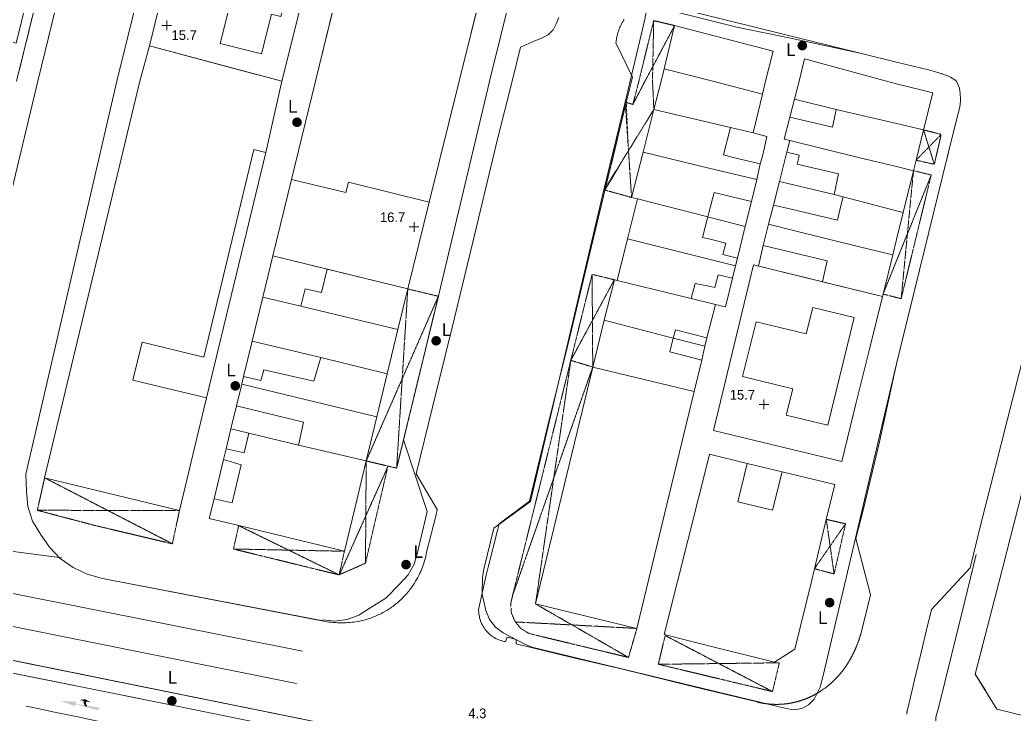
# Model space of a CAD drawing. Header units: millimetres. Extents: x 833924389 to 835767163, y 817400000 to 818811854.
# Drawn here: x 835309714 to 835412116, y 818534828 to 818606312 of the extents above; entities that cross this region are included whole.
import ezdxf
from ezdxf.enums import TextEntityAlignment as Align

# ---------------------------------------------------------------- set-up
doc = ezdxf.new("R2010")
doc.units = ezdxf.units.MM
doc.header["$LTSCALE"] = 10
doc.header["$MEASUREMENT"] = 0
for name, pattern in [('11NW24B$0$DGN Style 5', [6.581295, 2.820555, -3.76074]), ('11nw24b$1$DGN Style 5', [1.174922, 0.503538, -0.671384]), ('11NW24D$0$DGN Style 5', [6.677139, 2.861631, -3.815508]), ('11nw24d$1$DGN Style 5', [1.174922, 0.503538, -0.671384])]:
    doc.linetypes.add(name, pattern=pattern)
doc.layers.add('01_Base_Plan', color=5, linetype='Continuous', lineweight=5)
doc.styles.add('11nw24b$0$Style-ENGINEERING', font='ENGINEERING.shx')
doc.styles.add('11nw24b$0$Style-WORKING', font='WORKING.shx')
doc.styles.add('11nw24d$0$Style-WORKING', font='WORKING.shx')
doc.styles.add('11nw24d$1$Style-ENGINEERING', font='ENGINEERING.shx')

# ---------------------------------------------------------------- blocks, each defined once
blk = doc.blocks.new('11nw24b$0$SPOTHT')
at = {"layer": '01_Base_Plan', "linetype": 'Continuous', "lineweight": 13}
for p, q in [((-0.5, 0), (0.5, 0)), ((0, -0.5), (0, 0.5))]:
    blk.add_line(p, q, dxfattribs=at)
blk = doc.blocks.new('11nw24b$0$UTILP')
at = {"layer": '01_Base_Plan', "linetype": 'Continuous', "lineweight": 13}
h = blk.add_hatch(color=256, dxfattribs=at)
edge = h.paths.add_edge_path()
edge.add_arc((0, 0), 0.5, 0, 360)
blk = doc.blocks.new('11nw24d$0$SPOTHT')
at = {"layer": '01_Base_Plan', "linetype": 'Continuous', "lineweight": 13}
for p, q in [((-0.5, 0), (0.5, 0)), ((0, -0.5), (0, 0.5))]:
    blk.add_line(p, q, dxfattribs=at)
blk = doc.blocks.new('11nw24d$0$UTILP')
at = {"layer": '01_Base_Plan', "linetype": 'Continuous', "lineweight": 13}
h = blk.add_hatch(color=256, dxfattribs=at)
edge = h.paths.add_edge_path()
edge.add_arc((0, 0), 0.5, 0, 360)

msp = doc.modelspace()

# ---------------------------------------------------------------- hatches: boundary and pattern name
at = {"layer": '01_Base_Plan'}
h = msp.add_hatch(color=256, dxfattribs=at)
edge = h.paths.add_edge_path()
edge.add_line((835316633, 818535670), (835316553, 818535578))
edge.add_spline(control_points=[(835316553, 818535578), (835316357, 818535701), (835316244, 818535926), (835316276, 818536192)], knot_values=[0, 0, 0, 0, 1, 1, 1, 1], weights=[1, 0.9003281, 0.9003281, 1], degree=3, periodic=0)
edge.add_line((835316276, 818536192), (835316572, 818536118))
edge.add_spline(control_points=[(835316572, 818536118), (835316504, 818535983), (835316517, 818535814), (835316633, 818535670)], knot_values=[0, 0, 0, 0, 1, 1, 1, 1], weights=[1, 0.9003281, 0.9003281, 1], degree=3, periodic=0)

# ---------------------------------------------------------------- linework, layer by layer
at = {"layer": '01_Base_Plan', "linetype": 'Continuous'}
for p, q in [((835346160, 818624553), (835340161, 818600000)), ((835354962, 818600000), (835360191, 818621125)), ((835376058, 818601279), (835375752, 818600000)), ((835376058, 818601279), (835381081, 818600000)), ((835351878, 818587538), (835354962, 818600000)), ((835375752, 818600000), (835375014, 818597086)), ((835381081, 818600000), (835386194, 818598675)), ((835386194, 818598675), (835386515, 818600000)), ((835389492, 818598137), (835389020, 818596307)), ((835375014, 818597086), (835373898, 818592690)), ((835375014, 818597086), (835382891, 818595232)), ((835335051, 818592654), (835328934, 818567400)), ((835400687, 818586469), (835401751, 818590779)), ((835387938, 818589686), (835387336, 818587250)), ((835393586, 818588320), (835387938, 818589686)), ((835373324, 818587871), (835372296, 818583766)), ((835373324, 818587871), (835380558, 818586022)), ((835385074, 818587602), (835384430, 818585021)), ((835394516, 818588088), (835394213, 818586879)), ((835386832, 818585264), (835389242, 818584670)), ((835384430, 818585021), (835383621, 818581775)), ((835389242, 818584670), (835396330, 818582924)), ((835372296, 818583766), (835371223, 818579484)), ((835386281, 818583096), (835385789, 818580949)), ((835396330, 818582924), (835399612, 818582115)), ((835335766, 818582008), (835334734, 818577758)), ((835371223, 818579484), (835378855, 818577625)), ((835381348, 818577018), (835378855, 818577625)), ((835338641, 818576820), (835348654, 818574418)), ((835369909, 818575396), (835368717, 818570570)), ((835369909, 818575396), (835377014, 818573537)), ((835347552, 818569865), (835348654, 818574418)), ((835333645, 818573244), (835332758, 818569576)), ((835377013, 818573533), (835380277, 818572701)), ((835380478, 818573587), (835380277, 818572701)), ((835380277, 818572701), (835379950, 818571261)), ((835340727, 818571553), (835347552, 818569865)), ((835346478, 818565424), (835347552, 818569865)), ((835368717, 818570570), (835379161, 818568046)), ((835332569, 818568799), (835346478, 818565424)), ((835332027, 818566568), (835331451, 818564186)), ((835345383, 818560900), (835346478, 818565424)), ((835331451, 818564186), (835330961, 818562158)), ((835331451, 818564186), (835333281, 818563746)), ((835338406, 818562535), (835345383, 818560900)), ((835330691, 818561033), (835329715, 818556996)), ((835388238, 818559781), (835384633, 818560648))]:
    msp.add_line(p, q, dxfattribs=at)
at = {"layer": '01_Base_Plan', "linetype": '11nw24b$1$DGN Style 5'}
for p, q in [((835374994, 818606237), (835373465, 818600000)), ((835374994, 818606237), (835374901, 818601536)), ((835374901, 818601504), (835375006, 818601702)), ((835374098, 818600000), (835374901, 818601504)), ((835374901, 818601504), (835374871, 818600000)), ((835374901, 818601536), (835374901, 818601504))]:
    msp.add_line(p, q, dxfattribs=at)
at = {"layer": '01_Base_Plan', "linetype": '11nw24d$1$DGN Style 5'}
for p, q in [((835372852, 818597602), (835374098, 818600000)), ((835373465, 818600000), (835372852, 818597602)), ((835374871, 818600000), (835375014, 818597086)), ((835370037, 818589006), (835372169, 818597807)), ((835372397, 818592847), (835375014, 818597086)), ((835402788, 818594979), (835404609, 818594521)), ((835402788, 818594979), (835403339, 818593219)), ((835403339, 818593219), (835404609, 818594521)), ((835404609, 818594521), (835404061, 818592158)), ((835402305, 818592158), (835403339, 818593219)), ((835403339, 818593219), (835403671, 818592158)), ((835403671, 818592158), (835403895, 818591443)), ((835404061, 818592158), (835403895, 818591443)), ((835403578, 818590346), (835400484, 818577602)), ((835401126, 818584282), (835401751, 818590779)), ((835401126, 818584282), (835403578, 818590346)), ((835401751, 818590779), (835403578, 818590346)), ((835400000, 818581500), (835401126, 818584282)), ((835400484, 818577602), (835401126, 818584282)), ((835368652, 818580109), (835366457, 818571249)), ((835370910, 818579561), (835368652, 818580109)), ((835370940, 818579554), (835370910, 818579561)), ((835352817, 818577854), (835349668, 818578607)), ((835400484, 818577602), (835400000, 818577726)), ((835366457, 818571249), (835360475, 818547097)), ((835366457, 818571249), (835368717, 818570570)), ((835349226, 818563064), (835348519, 818560154)), ((835349228, 818563072), (835349226, 818563064)), ((835345383, 818560900), (835347622, 818560367)), ((835347622, 818560367), (835347605, 818560295)), ((835312266, 818559156), (835311508, 818555815)), ((835325415, 818552366), (835326152, 818555799)), ((835392773, 818554881), (835394754, 818554426)), ((835394754, 818554426), (835393574, 818549262)), ((835337397, 818551713), (835331711, 818551828)), ((835331711, 818551828), (835342605, 818549162)), ((835337397, 818551713), (835342605, 818549162)), ((835393574, 818549262), (835391546, 818549803))]:
    msp.add_line(p, q, dxfattribs=at)
at = {"layer": '01_Base_Plan'}
msp.add_line((835305827, 818551975), (835314023, 818550910), dxfattribs=at)
at = {"layer": '01_Base_Plan', "linetype": 'Continuous', "flags": 128}
for points in [[(835311571, 818600000), (835316727, 818621102), (835322666, 818645407), (835336178, 818700000)], [(835319701, 818600000), (835324559, 818619732), (835344318, 818700000)], [(835309371, 818600000), (835313110, 818615201), (835315355, 818624329), (835317600, 818633457), (835323456, 818657268), (835322484, 818657506), (835310829, 818660362), (835309404, 818660711), (835303509, 818636911), (835301249, 818627786), (835298989, 818618662), (835294367, 818600000)], [(835316727, 818621103), (835311571, 818600000)], [(835323047, 818603657), (835327420, 818621411)], [(835327420, 818621411), (835323047, 818603657), (835336692, 818600002), (835341182, 818617980)], [(835319701, 818600000), (835324559, 818619732)], [(835354962, 818600000), (835358629, 818614815), (835348818, 818617213), (835349082, 818618280), (835344879, 818619307), (835340161, 818600000)], [(835354962, 818600000), (835358629, 818614815), (835348818, 818617213), (835349082, 818618280), (835344879, 818619307), (835340161, 818600000)], [(835296008, 818600000), (835300484, 818618296), (835309613, 818616058), (835312139, 818615439), (835311038, 818610942), (835308513, 818611561), (835307895, 818609035), (835310421, 818608416), (835309318, 818603909), (835306793, 818604528), (835306175, 818602003), (835308700, 818601384), (835308362, 818600000)], [(835308362, 818600000), (835308700, 818601384), (835306175, 818602003), (835306793, 818604528), (835309318, 818603909), (835310421, 818608416), (835307895, 818609035), (835308513, 818611561), (835311038, 818610942), (835312139, 818615439), (835309613, 818616058), (835300484, 818618296), (835296008, 818600000)], [(835333881, 818618048), (835338151, 818616984), (835337133, 818612909), (835338103, 818612667), (835336601, 818606652), (835335631, 818606894), (835334613, 818602819), (835330344, 818603883), (835331362, 818607958), (835330674, 818608129)], [(835330674, 818608129), (835331362, 818607958), (835330344, 818603883), (835334613, 818602819), (835335631, 818606894), (835336601, 818606652), (835338103, 818612667), (835337133, 818612909), (835338151, 818616984), (835333881, 818618048), (835332864, 818613973), (835332181, 818614144)], [(835341182, 818617980), (835336692, 818600000)], [(835361610, 818614281), (835358087, 818600000)], [(835396401, 818602862), (835377072, 818607624), (835376536, 818607694), (835376075, 818607818), (835375694, 818607907), (835375438, 818607910), (835375187, 818607867), (835374947, 818607781), (835374727, 818607653), (835374534, 818607489), (835374372, 818607292), (835374249, 818607070), (835374167, 818606829), (835374129, 818606575), (835374116, 818606521)], [(835375036, 818607707), (835383550, 818605566), (835389265, 818604386), (835396401, 818602862), (835400000, 818601975), (835403435, 818601129), (835404449, 818600838), (835404888, 818600699), (835405369, 818600529), (835405581, 818600428), (835406007, 818600151), (835406178, 818600000)], [(835309667, 818601166), (835309952, 818602332), (835310236, 818603498), (835310520, 818604663), (835310705, 818605425), (835310992, 818606590)], [(835365232, 818606572), (835364963, 818605907), (835364650, 818605274), (835364135, 818604789), (835363442, 818604433), (835362678, 818604129), (835361267, 818603499), (835360413, 818600000)], [(835372701, 818600000), (835372801, 818600413), (835371104, 818603955), (835371113, 818604043), (835371123, 818604131), (835371135, 818604218), (835371148, 818604306), (835371163, 818604393), (835371179, 818604479), (835371196, 818604566), (835371216, 818604652), (835371236, 818604738), (835371259, 818604824), (835371282, 818604909), (835371307, 818604993), (835371334, 818605078), (835371362, 818605161), (835371391, 818605245), (835371422, 818605328), (835371454, 818605410), (835371488, 818605491), (835371523, 818605572), (835371559, 818605653), (835371597, 818605733), (835371637, 818605812), (835371677, 818605890), (835371719, 818605968), (835371762, 818606045), (835371807, 818606121), (835371853, 818606197), (835371900, 818606272), (835371948, 818606345)], [(835374116, 818606521), (835373711, 818604761)], [(835376058, 818601279), (835377153, 818605726), (835387313, 818603076), (835386515, 818600000)], [(835386515, 818600000), (835387313, 818603076), (835377153, 818605726), (835376058, 818601279)], [(835373711, 818604761), (835372586, 818600000)], [(835322083, 818600000), (835323047, 818603657), (835326259, 818602796), (835329833, 818601838), (835334084, 818600699), (835335050, 818600440), (835336692, 818600000)], [(835336692, 818600000), (835335050, 818600440), (835334084, 818600699), (835329833, 818601838), (835326259, 818602796), (835323047, 818603657), (835322083, 818600000)], [(835400000, 818601975), (835396401, 818602862)], [(835389970, 818600000), (835390543, 818602314), (835398976, 818600000)], [(835398976, 818600000), (835390543, 818602314), (835389970, 818600000)], [(835404746, 818600744), (835404449, 818600838), (835403435, 818601129), (835400000, 818601975)], [(835375752, 818600000), (835376058, 818601279)], [(835376058, 818601279), (835381081, 818600000)], [(835302125, 818557516), (835302018, 818558403), (835302132, 818560205), (835302357, 818561693), (835311571, 818600000)], [(835311571, 818600000), (835302357, 818561693)], [(835310317, 818559539), (835319701, 818600000)], [(835342845, 818544225), (835342632, 818544227), (835342420, 818544235), (835342207, 818544246), (835341994, 818544262), (835341782, 818544283), (835341571, 818544308), (835341360, 818544338), (835341150, 818544373), (835340975, 818544405), (835340801, 818544440), (835333699, 818545804), (835318214, 818548789), (835316655, 818549223), (835315196, 818549921), (835313880, 818550863), (835312749, 818552020), (835311836, 818553356), (835311189, 818554409), (835311013, 818554696), (835310523, 818556190), (835310391, 818557757), (835310317, 818559539), (835319701, 818600000)], [(835336692, 818600000), (835335051, 818592654), (835333809, 818592971), (835328668, 818571566), (835322320, 818573125), (835321344, 818569225), (835328934, 818567400), (835326152, 818555799), (835312266, 818559156), (835322083, 818600000)], [(835322083, 818600000), (835312266, 818559156), (835326152, 818555799)], [(835326152, 818555799), (835328934, 818567400), (835321344, 818569225), (835322320, 818573125), (835328668, 818571566), (835333809, 818592971), (835335051, 818592654), (835336692, 818600000)], [(835340161, 818600000), (835337688, 818589876), (835335766, 818582008), (835349668, 818578607), (835351878, 818587538), (835354962, 818600000)], [(835340161, 818600000), (835337688, 818589876), (835343288, 818588524), (835343546, 818589594), (835351878, 818587538)], [(835340161, 818600000), (835337688, 818589876), (835343288, 818588524), (835343546, 818589594), (835351878, 818587538)], [(835360413, 818600000), (835358824, 818593742), (835356581, 818584290), (835354240, 818574639), (835352207, 818566446), (835350531, 818559559), (835352678, 818555908), (835352575, 818555335), (835351608, 818551516), (835351568, 818551292), (835351518, 818551073), (835351454, 818550825), (835351393, 818550610), (835351317, 818550365), (835351245, 818550154), (835351167, 818549943), (835351085, 818549735), (835350997, 818549529), (835350904, 818549325), (835350792, 818549095), (835350689, 818548896), (835350581, 818548700), (835350469, 818548506), (835350351, 818548315), (835350212, 818548101), (835350037, 818547852), (835349947, 818547730), (835349855, 818547610), (835349761, 818547491), (835349665, 818547374), (835349567, 818547258), (835349467, 818547145), (835349365, 818547032), (835349261, 818546922), (835349156, 818546814), (835349048, 818546707), (835348939, 818546602), (835348828, 818546499), (835348715, 818546398), (835348600, 818546299), (835348483, 818546202), (835348365, 818546108), (835348246, 818546015), (835348125, 818545924), (835348002, 818545835), (835347877, 818545749), (835347752, 818545664), (835347624, 818545582), (835347496, 818545502), (835347366, 818545424), (835347234, 818545349), (835347102, 818545275), (835346968, 818545204), (835346833, 818545136), (835346697, 818545069), (835346559, 818545005), (835346421, 818544944), (835346281, 818544885), (835346141, 818544828), (835345999, 818544774), (835345857, 818544722), (835345714, 818544672), (835345570, 818544626), (835345425, 818544581), (835345279, 818544539), (835345133, 818544500), (835344986, 818544463), (835344839, 818544429), (835344690, 818544397), (835344541, 818544370), (835344331, 818544336), (835344120, 818544306), (835343909, 818544281), (835343697, 818544261), (835343484, 818544245), (835343271, 818544234), (835343058, 818544227), (835342845, 818544225)], [(835351878, 818587538), (835354962, 818600000)], [(835358087, 818600000), (835358075, 818599954), (835352861, 818578036), (835352817, 818577854)], [(835386598, 818535898), (835386569, 818535902), (835386539, 818535906), (835386510, 818535910), (835386481, 818535914), (835386452, 818535918), (835386423, 818535922), (835386394, 818535927), (835386364, 818535931), (835386335, 818535936), (835386306, 818535940), (835386277, 818535945), (835386248, 818535950), (835386219, 818535955), (835386190, 818535960), (835386161, 818535965), (835386132, 818535971), (835386103, 818535976), (835386074, 818535981), (835386045, 818535987), (835386016, 818535993), (835385987, 818535999), (835385959, 818536004), (835385930, 818536010), (835385901, 818536017), (835385872, 818536023), (835385843, 818536029), (835385815, 818536035), (835385786, 818536042), (835385757, 818536049), (835385728, 818536055), (835385700, 818536062), (835385671, 818536069), (835385642, 818536076), (835379158, 818537646), (835371643, 818539488), (835366598, 818540659), (835360822, 818542077), (835360819, 818542510), (835359912, 818542753), (835359742, 818542296), (835359631, 818542315), (835359466, 818542351), (835359302, 818542395), (835359142, 818542447), (835359036, 818542487), (835358880, 818542553), (835358728, 818542627), (835358580, 818542708), (835358436, 818542798), (835358343, 818542861), (835358252, 818542928), (835358121, 818543034), (835358036, 818543109), (835357914, 818543226), (835357798, 818543349), (835357688, 818543478), (835357619, 818543567), (835357521, 818543705), (835357430, 818543847), (835357347, 818543995), (835357272, 818544146), (835357204, 818544301), (835357145, 818544460), (835357110, 818544567), (835357064, 818544730), (835357039, 818544840), (835357007, 818545006), (835356985, 818545174), (835356971, 818545342), (835356966, 818545455), (835356966, 818545568), (835356972, 818545736), (835357740, 818549129), (835357946, 818549952), (835358937, 818553884), (835359064, 818554414), (835362203, 818556767), (835364041, 818564415), (835366340, 818573677), (835367902, 818580159), (835370037, 818589006), (835372170, 818597807), (835372701, 818600000)], [(835372586, 818600000), (835372064, 818597844), (835369872, 818588813), (835362293, 818556720)], [(835375014, 818597086), (835375752, 818600000)], [(835381081, 818600000), (835386194, 818598675)], [(835386515, 818600000), (835386194, 818598675)], [(835406178, 818600000), (835406500, 818599268), (835406535, 818598984), (835406551, 818598777), (835406570, 818598570), (835406590, 818598363), (835406578, 818597955), (835406508, 818597334), (835406154, 818595896), (835405234, 818592158), (835400000, 818570888), (835398255, 818562861), (835396597, 818555963), (835395821, 818552908), (835397324, 818547097), (835396759, 818544853), (835396375, 818543248), (835396314, 818543037), (835396302, 818542995), (835396289, 818542953), (835396276, 818542911), (835396263, 818542869), (835396250, 818542827), (835396237, 818542785), (835396224, 818542743), (835396210, 818542701), (835396196, 818542660), (835396182, 818542618), (835396168, 818542576), (835396154, 818542535), (835396140, 818542493), (835396126, 818542452), (835396111, 818542410), (835396096, 818542369), (835396081, 818542328), (835396066, 818542286), (835396051, 818542245), (835396036, 818542204), (835396020, 818542163), (835396005, 818542122), (835395989, 818542081), (835395973, 818542040), (835395957, 818541999), (835395941, 818541958), (835395925, 818541918), (835395908, 818541877), (835395892, 818541836), (835395875, 818541796), (835395858, 818541755), (835395841, 818541715), (835395824, 818541674), (835395806, 818541634), (835395789, 818541593), (835395771, 818541553), (835395754, 818541513), (835395736, 818541473), (835395718, 818541433), (835395700, 818541393), (835395681, 818541353), (835395663, 818541313), (835395644, 818541273), (835395625, 818541234), (835395607, 818541194), (835395588, 818541155), (835395568, 818541115), (835395549, 818541076), (835395530, 818541036), (835395510, 818540997), (835395490, 818540958), (835395471, 818540918), (835395451, 818540879), (835395430, 818540840), (835395410, 818540801), (835395390, 818540762), (835395369, 818540724), (835395349, 818540685), (835395328, 818540646), (835395307, 818540608), (835395286, 818540569), (835395265, 818540531), (835395243, 818540492), (835395222, 818540454), (835395200, 818540416), (835395178, 818540378), (835395157, 818540340), (835395134, 818540302), (835395112, 818540264), (835395090, 818540226), (835395068, 818540188), (835394954, 818540000), (835394828, 818539808), (835394810, 818539781), (835394792, 818539754), (835394773, 818539727), (835394755, 818539700), (835394736, 818539673), (835394717, 818539646), (835394699, 818539619), (835394680, 818539592), (835394661, 818539565), (835394641, 818539539), (835394622, 818539512), (835394603, 818539486), (835394584, 818539459), (835394564, 818539433), (835394544, 818539407), (835394525, 818539380), (835394505, 818539354), (835394485, 818539328), (835394465, 818539302), (835394445, 818539276), (835394425, 818539250), (835394405, 818539225), (835394384, 818539199), (835394364, 818539173), (835394344, 818539148), (835394323, 818539122), (835394302, 818539097), (835394281, 818539071), (835394261, 818539046), (835394240, 818539021), (835394219, 818538996), (835394197, 818538971), (835394176, 818538946), (835394155, 818538921), (835394134, 818538896), (835394112, 818538871), (835394090, 818538846), (835394069, 818538822), (835394047, 818538797), (835394025, 818538773), (835394003, 818538748), (835393981, 818538724), (835393959, 818538700), (835393937, 818538676), (835393915, 818538652), (835393892, 818538628), (835393870, 818538604), (835393848, 818538580), (835393825, 818538556), (835393802, 818538532), (835393779, 818538509), (835393757, 818538485), (835393734, 818538462), (835393711, 818538439), (835393688, 818538415), (835393664, 818538392), (835393641, 818538369), (835393618, 818538346), (835393594, 818538323), (835393571, 818538300), (835393547, 818538277), (835393524, 818538255), (835393500, 818538232), (835393476, 818538210), (835393452, 818538187), (835393428, 818538165), (835393404, 818538143), (835393380, 818538120), (835393356, 818538098), (835393331, 818538076), (835393307, 818538054), (835393283, 818538032), (835393258, 818538011), (835393233, 818537989), (835393209, 818537967), (835393184, 818537946), (835393159, 818537925), (835393134, 818537903), (835393109, 818537882), (835393084, 818537861), (835393059, 818537840), (835393034, 818537819), (835393009, 818537798), (835392983, 818537777), (835392958, 818537756), (835392932, 818537736), (835392907, 818537715), (835392881, 818537695), (835392855, 818537675), (835392829, 818537654), (835392804, 818537634), (835392778, 818537614), (835392752, 818537594), (835392726, 818537574), (835392699, 818537554), (835392673, 818537535), (835392647, 818537515), (835392461, 818537381), (835392290, 818537262), (835392266, 818537245), (835392241, 818537229), (835392216, 818537212), (835392191, 818537196), (835392167, 818537180), (835392142, 818537164), (835392117, 818537148), (835392092, 818537132), (835392066, 818537116), (835392041, 818537100), (835392016, 818537084), (835391991, 818537068), (835391966, 818537053), (835391940, 818537038), (835391915, 818537022), (835391889, 818537007), (835391864, 818536992), (835391838, 818536977), (835391812, 818536962), (835391787, 818536947), (835391761, 818536932), (835391735, 818536917), (835391709, 818536903), (835391683, 818536888), (835391658, 818536874), (835391632, 818536859), (835391605, 818536845), (835391579, 818536831), (835391553, 818536817), (835391527, 818536803), (835391501, 818536789), (835391474, 818536775), (835391448, 818536761), (835391422, 818536748), (835391395, 818536734), (835391369, 818536721), (835391342, 818536707), (835391316, 818536694), (835391289, 818536681), (835391262, 818536668), (835391235, 818536655), (835391209, 818536642), (835391182, 818536630), (835391155, 818536617), (835391128, 818536604), (835391101, 818536592), (835391074, 818536579), (835391047, 818536567), (835391020, 818536555), (835390993, 818536543), (835390966, 818536531), (835390938, 818536519), (835390911, 818536507), (835390884, 818536495), (835390857, 818536484), (835390829, 818536472), (835390802, 818536461), (835390774, 818536450), (835390747, 818536438), (835390719, 818536427), (835390692, 818536416), (835390664, 818536405), (835390636, 818536395), (835390609, 818536384), (835390581, 818536373), (835390553, 818536363), (835390525, 818536352), (835390497, 818536342), (835390470, 818536332), (835390442, 818536322), (835390414, 818536312), (835390386, 818536302), (835390358, 818536292), (835390330, 818536282), (835390301, 818536272), (835390273, 818536263), (835390245, 818536253), (835390217, 818536244), (835390189, 818536235), (835390160, 818536226), (835390132, 818536217), (835390104, 818536208), (835390075, 818536199), (835390047, 818536190), (835390019, 818536182), (835389990, 818536173), (835389962, 818536165), (835389933, 818536156), (835389905, 818536148), (835389876, 818536140), (835389847, 818536132), (835389819, 818536124), (835389790, 818536116), (835389761, 818536108), (835389733, 818536101), (835389704, 818536093), (835389675, 818536086), (835389646, 818536079), (835389618, 818536071), (835389589, 818536064), (835389560, 818536057), (835389531, 818536050), (835389502, 818536044), (835389473, 818536037), (835389444, 818536030), (835389415, 818536024), (835389386, 818536017), (835389357, 818536011), (835389328, 818536005), (835389299, 818535999), (835389270, 818535993), (835389241, 818535987), (835389212, 818535981), (835389183, 818535976), (835389153, 818535970), (835389124, 818535965), (835389095, 818535959), (835389066, 818535954), (835389036, 818535949), (835389007, 818535944), (835388978, 818535939), (835388949, 818535934), (835388802, 818535912), (835388772, 818535907), (835388743, 818535903), (835388714, 818535899), (835388684, 818535896), (835388655, 818535892), (835388626, 818535889)], [(835393793, 818597090), (835389492, 818598137), (835389970, 818600000)], [(835389970, 818600000), (835389492, 818598137), (835393793, 818597090)], [(835398976, 818600000), (835400000, 818599741), (835403730, 818598797), (835402788, 818594979)], [(835402788, 818594979), (835403730, 818598797), (835400000, 818599741), (835398976, 818600000)], [(835386194, 818598675), (835385238, 818594680), (835382891, 818595232)], [(835382891, 818595232), (835385238, 818594680), (835386194, 818598675)], [(835389492, 818598137), (835389020, 818596307)], [(835373898, 818592690), (835375014, 818597086)], [(835382891, 818595232), (835375014, 818597086)], [(835389000, 818593877), (835388422, 818594018), (835389020, 818596307), (835393418, 818595266), (835393793, 818597090)], [(835393793, 818597090), (835393418, 818595266), (835389020, 818596307), (835388422, 818594018), (835389000, 818593877)], [(835393793, 818597090), (835400000, 818595633)], [(835393793, 818597090), (835400000, 818595633), (835402788, 818594979)], [(835400000, 818595633), (835402788, 818594979)], [(835382891, 818595232), (835382172, 818592402), (835383175, 818592158), (835385977, 818591477), (835385603, 818589874)], [(835385603, 818589874), (835385977, 818591477), (835383175, 818592158), (835382172, 818592402), (835382891, 818595232)], [(835385238, 818594680), (835386645, 818594313), (835386410, 818593182), (835386150, 818592158)], [(835385238, 818594680), (835386645, 818594313), (835386410, 818593182), (835386150, 818592158), (835385977, 818591477)], [(835402788, 818594979), (835402092, 818592158), (835402019, 818591865), (835401751, 818590779)], [(835401751, 818590779), (835402019, 818591865), (835402092, 818592158), (835402788, 818594979)], [(835394516, 818588088), (835393586, 818588320), (835394035, 818590461), (835389770, 818591467), (835389929, 818592158), (835389980, 818592379), (835388703, 818592703), (835389000, 818593877)], [(835389000, 818593877), (835388703, 818592703), (835389980, 818592379), (835389929, 818592158), (835389770, 818591467), (835394035, 818590461), (835393586, 818588320), (835394516, 818588088)], [(835389000, 818593877), (835396074, 818592158), (835400000, 818591204), (835401751, 818590779)], [(835389000, 818593877), (835396074, 818592158), (835400000, 818591204), (835401751, 818590779)], [(835335051, 818592654), (835328934, 818567400)], [(835373324, 818587871), (835372715, 818588027), (835373898, 818592690)], [(835373898, 818592690), (835372715, 818588027), (835373324, 818587871)], [(835385603, 818589874), (835380672, 818591060), (835373898, 818592690)], [(835373898, 818592690), (835380672, 818591060), (835385603, 818589874)], [(835388703, 818592703), (835388565, 818592158), (835387938, 818589686)], [(835388703, 818592703), (835388565, 818592158)], [(835392489, 818538934), (835400000, 818570888), (835405234, 818592158), (835405322, 818592514)], [(835386150, 818592158), (835385977, 818591477)], [(835388565, 818592158), (835387937, 818589686)], [(835418273, 818592158), (835410166, 818560185), (835408694, 818554388), (835407602, 818549887), (835403593, 818545597), (835403066, 818543369), (835402559, 818541168), (835401856, 818538343), (835401474, 818536727), (835401093, 818535117), (835401087, 818535068), (835401081, 818535020), (835401076, 818534971), (835401072, 818534923), (835401069, 818534874), (835401066, 818534826)], [(835401751, 818590779), (835400687, 818586469)], [(835335766, 818582008), (835337688, 818589876)], [(835385603, 818589874), (835385074, 818587602), (835381219, 818588527), (835380672, 818586454), (835380558, 818586022)], [(835380558, 818586022), (835380672, 818586454), (835381219, 818588527), (835385074, 818587602), (835385603, 818589874)], [(835387937, 818589686), (835387336, 818587250)], [(835393586, 818588320), (835387937, 818589686)], [(835349668, 818578607), (835351878, 818587538)], [(835372296, 818583766), (835373324, 818587871)], [(835380558, 818586022), (835373324, 818587871)], [(835385074, 818587602), (835384430, 818585021)], [(835394213, 818586879), (835394516, 818588088)], [(835400687, 818586469), (835400000, 818586649), (835394516, 818588088)], [(835394516, 818588088), (835400000, 818586649), (835400687, 818586469)], [(835386832, 818585264), (835387336, 818587250), (835389140, 818586822)], [(835389140, 818586822), (835387336, 818587250), (835386832, 818585264)], [(835389140, 818586822), (835393914, 818585687), (835394213, 818586879)], [(835394213, 818586879), (835393914, 818585687), (835389140, 818586822)], [(835400687, 818586469), (835400000, 818583686), (835399612, 818582115)], [(835399612, 818582115), (835400000, 818583686), (835400687, 818586469)], [(835380558, 818586022), (835380004, 818583918), (835380672, 818583758), (835382441, 818583336), (835382125, 818582146), (835383621, 818581775), (835383431, 818581002)], [(835383431, 818581002), (835383621, 818581775), (835382125, 818582146), (835382441, 818583336), (835380672, 818583758), (835380004, 818583918), (835380558, 818586022)], [(835380672, 818585992), (835380559, 818586021)], [(835384430, 818585021), (835380672, 818585992), (835380559, 818586021)], [(835384430, 818585021), (835380672, 818585992)], [(835388419, 818582580), (835386281, 818583096), (835386832, 818585264)], [(835386832, 818585264), (835386281, 818583096), (835388419, 818582580)], [(835389242, 818584670), (835386832, 818585264)], [(835384430, 818585021), (835383621, 818581775)], [(835396330, 818582924), (835389242, 818584670)], [(835371223, 818579484), (835372296, 818583766)], [(835383431, 818581002), (835380672, 818581686), (835372296, 818583766)], [(835372296, 818583766), (835380672, 818581686), (835383431, 818581002)], [(835386281, 818583096), (835385789, 818580949)], [(835392616, 818580438), (835392855, 818581510), (835388419, 818582580)], [(835388419, 818582580), (835392855, 818581510), (835392616, 818580438)], [(835399612, 818582115), (835396330, 818582924)], [(835335766, 818582008), (835334734, 818577758)], [(835335766, 818582008), (835341348, 818580660)], [(835399612, 818582115), (835398616, 818578080), (835398552, 818577820), (835392375, 818579355), (835392616, 818580438)], [(835392616, 818580438), (835392375, 818579355), (835398552, 818577820), (835398616, 818578080), (835399612, 818582115)], [(835338641, 818576820), (835339090, 818578625), (835340766, 818578229), (835341348, 818580660), (835349668, 818578607), (835348654, 818574418)], [(835348654, 818574418), (835349668, 818578607), (835341348, 818580660), (835340766, 818578229), (835339090, 818578625), (835338641, 818576820)], [(835383431, 818581002), (835383117, 818579725), (835381621, 818580068), (835381301, 818578752), (835380672, 818578884), (835379270, 818579178), (835378855, 818577625)], [(835378855, 818577625), (835379270, 818579178), (835380672, 818578884), (835381301, 818578752), (835381621, 818580068), (835383117, 818579725), (835383431, 818581002)], [(835398552, 818577820), (835397216, 818572407), (835395825, 818566776), (835394363, 818560854), (835381137, 818564027), (835385270, 818581074), (835392375, 818579355)], [(835398552, 818577820), (835385270, 818581074), (835381137, 818564027), (835394363, 818560854), (835395825, 818566776), (835397216, 818572407), (835398552, 818577820)], [(835369909, 818575396), (835370940, 818579554), (835371223, 818579484)], [(835371223, 818579484), (835370940, 818579554), (835369909, 818575396)], [(835378855, 818577625), (835371223, 818579484)], [(835381348, 818577018), (835382383, 818576760), (835383117, 818579725)], [(835381348, 818577018), (835382383, 818576760), (835383117, 818579725)], [(835340727, 818571553), (835333645, 818573244), (835334734, 818577758), (835338641, 818576820)], [(835338641, 818576820), (835334734, 818577758), (835333645, 818573244), (835340727, 818571553)], [(835352817, 818577854), (835349228, 818563072), (835349226, 818563064)], [(835381348, 818577018), (835380478, 818573587), (835377228, 818574380), (835377014, 818573537)], [(835377014, 818573537), (835377228, 818574380), (835380478, 818573587), (835381348, 818577018)], [(835381348, 818577018), (835378855, 818577625)], [(835348654, 818574418), (835338641, 818576820)], [(835385546, 818575207), (835384156, 818569576), (835389310, 818568339), (835388639, 818565621), (835392918, 818564594), (835395650, 818575662), (835391371, 818576689), (835390700, 818573970), (835385546, 818575207)], [(835385547, 818575207), (835384156, 818569576), (835389310, 818568339), (835388639, 818565621), (835392918, 818564594), (835395650, 818575662), (835391371, 818576689), (835390700, 818573970), (835385547, 818575207)], [(835368717, 818570570), (835369909, 818575396)], [(835377014, 818573537), (835369909, 818575396)], [(835348654, 818574418), (835347552, 818569865)], [(835333645, 818573244), (835332758, 818569576)], [(835377014, 818573537), (835376657, 818572129), (835379950, 818571261), (835379161, 818568046)], [(835379161, 818568046), (835379950, 818571261), (835376657, 818572129), (835377014, 818573537)], [(835377013, 818573533), (835380277, 818572701)], [(835380478, 818573587), (835380277, 818572701)], [(835380277, 818572701), (835379950, 818571261)], [(835332569, 818568799), (835332758, 818569576), (835334547, 818569174), (835334840, 818570289), (835339992, 818569096), (835340727, 818571553)], [(835340727, 818571553), (835339992, 818569096), (835334840, 818570289), (835334547, 818569174), (835332758, 818569576), (835332569, 818568799)], [(835347552, 818569865), (835340727, 818571553)], [(835347552, 818569865), (835346478, 818565424)], [(835379161, 818568046), (835373265, 818543653), (835362821, 818546177), (835368717, 818570570)], [(835368717, 818570570), (835362821, 818546177), (835373265, 818543653), (835379161, 818568046)], [(835368717, 818570570), (835379161, 818568046)], [(835338406, 818562535), (835338934, 818564893), (835332027, 818566568), (835332569, 818568799)], [(835332569, 818568799), (835332027, 818566568), (835338934, 818564893), (835338406, 818562535)], [(835346478, 818565424), (835332569, 818568799)], [(835332027, 818566568), (835331451, 818564186)], [(835346478, 818565424), (835345383, 818560900)], [(835345383, 818560900), (835344230, 818556131), (835343133, 818551598), (835332250, 818554235), (835329223, 818554969), (835329715, 818556996), (835331578, 818556584), (835332504, 818560484), (835330691, 818561033), (835330961, 818562158), (835332824, 818561727), (835333281, 818563746), (835338406, 818562535)], [(835338406, 818562535), (835333281, 818563746), (835332824, 818561727), (835330961, 818562158), (835330691, 818561033), (835332504, 818560484), (835331578, 818556584), (835329715, 818556996), (835329223, 818554969), (835332250, 818554235), (835343133, 818551598), (835344230, 818556131), (835345383, 818560900)], [(835331451, 818564186), (835330961, 818562158)], [(835331451, 818564186), (835333281, 818563746)], [(835349228, 818563072), (835351657, 818555674), (835350676, 818551484)], [(835345383, 818560900), (835338406, 818562535)], [(835330691, 818561033), (835329715, 818556996)], [(835377456, 818548500), (835380672, 818561273), (835380750, 818561582), (835384633, 818560648), (835383660, 818556691), (835387242, 818555818), (835388238, 818559781), (835393645, 818558480), (835392773, 818554881), (835391546, 818549803), (835391232, 818548500), (835389547, 818541527), (835387422, 818540178), (835380672, 818541874), (835376078, 818543029), (835377456, 818548500)], [(835377456, 818548500), (835376078, 818543029), (835380672, 818541874), (835387422, 818540178), (835389547, 818541527), (835391232, 818548500), (835391546, 818549803), (835392773, 818554881), (835393645, 818558480), (835388238, 818559781), (835387242, 818555818), (835383660, 818556691), (835384633, 818560648), (835380750, 818561582), (835380672, 818561273), (835377456, 818548500)], [(835388238, 818559781), (835384633, 818560648)], [(835311189, 818554409), (835311013, 818554696), (835310523, 818556190), (835310391, 818557757), (835310317, 818559539)], [(835430332, 818535955), (835431496, 818540590), (835427941, 818541412), (835428895, 818545465), (835430852, 818545014), (835431704, 818548500), (835431750, 818548687), (835430887, 818548924), (835431945, 818553025), (835425523, 818554586), (835425973, 818556461), (835420539, 818557783), (835420090, 818555807), (835412906, 818557602), (835410573, 818548500), (835408121, 818538936), (835410352, 818535336), (835429149, 818530727)], [(835357500, 818549756), (835358540, 818553991), (835362293, 818556720)], [(835318214, 818548789), (835316655, 818549223), (835315196, 818549921), (835313880, 818550863), (835312749, 818552020), (835311836, 818553356), (835311189, 818554409)], [(835350676, 818551484), (835350333, 818550272), (835349717, 818549173), (835348863, 818548248), (835347421, 818546779), (835345673, 818545692), (835344612, 818545000), (835343423, 818544563), (835342166, 818544401), (835340905, 818544524)], [(835408206, 818551252), (835407027, 818546460), (835404320, 818535461), (835404059, 818534510), (835404059, 818534010), (835404141, 818533510), (835404320, 818533039), (835404559, 818532609), (835404879, 818532230), (835405270, 818531910), (835405699, 818531650), (835406160, 818531480), (835409648, 818530625)], [(835359495, 818543185), (835358695, 818543777), (835358086, 818544565), (835357715, 818545488), (835357340, 818547171), (835357366, 818548895), (835357500, 818549756)], [(835340964, 818544449), (835318214, 818548789)], [(835297746, 818542630), (835369874, 818528016)], [(835388643, 818535401), (835362431, 818541707), (835361712, 818542036), (835359495, 818543185)], [(835297520, 818541350), (835325747, 818535670)], [(835409187, 818537215), (835408121, 818538936), (835408864, 818541835)], [(835304963, 818541168), (835369874, 818528016)], [(835346098, 818531527), (835325747, 818535670), (835303811, 818540084)], [(835392489, 818538934), (835392151, 818537600), (835391511, 818536381), (835390953, 818535795), (835390240, 818535415), (835389442, 818535279), (835388643, 818535401)], [(835353939, 818529951), (835346098, 818531527), (835325747, 818535670)], [(835388626, 818535889), (835388597, 818535885), (835388567, 818535882), (835388538, 818535879), (835388509, 818535876), (835388480, 818535873), (835388450, 818535870), (835388421, 818535867), (835388392, 818535864), (835388362, 818535862), (835388333, 818535859), (835388303, 818535857), (835388274, 818535855), (835388245, 818535853), (835388215, 818535851), (835388186, 818535849), (835388156, 818535847), (835388127, 818535845), (835388098, 818535843), (835388068, 818535842), (835388039, 818535841), (835388009, 818535839), (835387980, 818535838), (835387950, 818535837), (835387921, 818535836), (835387892, 818535835), (835387862, 818535834), (835387833, 818535834), (835387803, 818535833), (835387774, 818535833), (835387744, 818535832), (835387715, 818535832), (835387685, 818535832), (835387656, 818535832), (835387626, 818535832), (835387597, 818535832), (835387567, 818535832), (835387538, 818535832), (835387509, 818535833), (835387479, 818535833), (835387450, 818535834), (835387420, 818535835), (835387391, 818535836), (835387361, 818535837), (835387332, 818535838), (835387302, 818535839), (835387273, 818535840), (835387243, 818535841), (835387214, 818535843), (835387185, 818535845), (835387155, 818535846), (835387126, 818535848), (835387096, 818535850), (835387067, 818535852), (835387038, 818535854), (835387008, 818535856), (835386979, 818535859), (835386949, 818535861), (835386920, 818535864), (835386891, 818535866), (835386861, 818535869), (835386832, 818535872), (835386803, 818535875), (835386773, 818535878), (835386744, 818535881), (835386715, 818535884), (835386686, 818535887), (835386656, 818535891), (835386627, 818535894), (835386598, 818535898)]]:
    msp.add_lwpolyline(points, dxfattribs=at)
at = {"layer": '01_Base_Plan', "linetype": '11NW24B$0$DGN Style 5', "flags": 128}
for points in [[(835374994, 818606237), (835373465, 818600000)], [(835374994, 818606237), (835374901, 818601536)], [(835375006, 818601702), (835377153, 818605726), (835374994, 818606237)], [(835374901, 818601504), (835375006, 818601702)], [(835374098, 818600000), (835374901, 818601504)], [(835374901, 818601504), (835374871, 818600000)], [(835374901, 818601536), (835374901, 818601504)]]:
    msp.add_lwpolyline(points, dxfattribs=at)
at = {"layer": '01_Base_Plan', "linetype": '11nw24b$1$DGN Style 5', "flags": 128}
msp.add_lwpolyline([(835375006, 818601702), (835377153, 818605726), (835374994, 818606237)], dxfattribs=at)
at = {"layer": '01_Base_Plan', "linetype": '11NW24D$0$DGN Style 5', "flags": 128}
for points in [[(835372852, 818597602), (835374098, 818600000)], [(835373465, 818600000), (835372852, 818597602)], [(835374871, 818600000), (835375014, 818597086)], [(835369872, 818588813), (835372066, 818597850)], [(835372852, 818597602), (835372066, 818597850)], [(835372066, 818597850), (835372397, 818592847)], [(835372397, 818592847), (835375014, 818597086)], [(835402788, 818594979), (835404609, 818594521)], [(835402788, 818594979), (835403339, 818593219)], [(835403339, 818593219), (835404609, 818594521)], [(835404609, 818594521), (835404061, 818592158)], [(835369872, 818588813), (835372397, 818592847)], [(835372397, 818592847), (835372715, 818588027), (835369872, 818588813)], [(835402305, 818592158), (835403339, 818593219)], [(835403339, 818593219), (835403671, 818592158)], [(835403895, 818591443), (835402019, 818591865), (835402305, 818592158)], [(835403671, 818592158), (835403895, 818591443)], [(835404061, 818592158), (835403895, 818591443)], [(835403578, 818590346), (835400484, 818577602)], [(835401126, 818584282), (835401751, 818590779)], [(835401126, 818584282), (835403578, 818590346)], [(835401751, 818590779), (835403578, 818590346)], [(835400000, 818581500), (835401126, 818584282)], [(835400484, 818577602), (835401126, 818584282)], [(835400000, 818577726), (835398616, 818578080), (835400000, 818581500)], [(835368652, 818580109), (835366457, 818571249)], [(835370910, 818579561), (835368652, 818580109)], [(835368652, 818580109), (835368684, 818575375), (835368717, 818570570)], [(835366457, 818571249), (835368684, 818575375), (835370940, 818579554)], [(835370940, 818579554), (835370910, 818579561)], [(835348519, 818560154), (835349092, 818569359), (835349668, 818578607)], [(835352817, 818577854), (835349668, 818578607)], [(835345383, 818560900), (835349092, 818569359), (835352817, 818577854)], [(835352817, 818577854), (835349228, 818563072)], [(835400484, 818577602), (835400000, 818577726)], [(835366457, 818571249), (835360475, 818547097)], [(835366457, 818571249), (835364699, 818559128), (835362821, 818546177), (835366587, 818544009), (835372397, 818540664)], [(835366457, 818571249), (835368717, 818570570)], [(835368717, 818570570), (835364699, 818559128), (835360475, 818547097)], [(835349226, 818563064), (835348519, 818560154)], [(835349228, 818563072), (835349226, 818563064)], [(835345383, 818560900), (835345344, 818555245), (835345310, 818550364)], [(835345383, 818560900), (835347622, 818560367)], [(835347605, 818560295), (835346523, 818555639), (835345310, 818550364), (835342633, 818549190), (835342613, 818549181)], [(835342626, 818549175), (835342633, 818549190), (835345344, 818555245), (835347605, 818560295)], [(835347622, 818560367), (835347605, 818560295)], [(835347622, 818560367), (835348519, 818560154), (835348519, 818560154)], [(835348519, 818560154), (835348519, 818560154)], [(835312266, 818559156), (835311508, 818555815)], [(835312266, 818559156), (835318752, 818555807), (835325415, 818552366)], [(835311508, 818555815), (835318752, 818555807), (835326152, 818555799)], [(835325415, 818552366), (835317430, 818554254), (835311508, 818555815)], [(835325415, 818552366), (835326152, 818555799)], [(835392773, 818554881), (835394754, 818554426)], [(835393574, 818549262), (835393165, 818552135), (835392773, 818554881)], [(835337397, 818551713), (835332270, 818554225), (835332250, 818554235), (835331711, 818551828)], [(835391546, 818549803), (835393165, 818552135), (835394754, 818554426)], [(835394754, 818554426), (835393574, 818549262)], [(835337397, 818551713), (835331711, 818551828)], [(835331711, 818551828), (835342605, 818549162)], [(835342605, 818549162), (835343133, 818551598), (835337397, 818551713)], [(835337397, 818551713), (835342605, 818549162)], [(835393574, 818549262), (835391546, 818549803)], [(835360475, 818547097), (835360262, 818546186), (835360335, 818545253), (835360688, 818544387), (835360744, 818544320)], [(835360744, 818544320), (835366587, 818544009), (835373265, 818543653), (835372397, 818540664)], [(835360744, 818544320), (835361288, 818543668), (835362077, 818543166), (835362982, 818542927), (835372397, 818540664)], [(835375476, 818539959), (835375467, 818539961), (835376176, 818542917)], [(835376176, 818542917), (835381702, 818540035), (835387231, 818537151)], [(835375476, 818539959), (835381702, 818540035), (835387938, 818540111), (835387231, 818537151), (835375476, 818539959)]]:
    msp.add_lwpolyline(points, dxfattribs=at)
at = {"layer": '01_Base_Plan', "linetype": '11nw24d$1$DGN Style 5', "flags": 128}
for points in [[(835372852, 818597602), (835372171, 818597814), (835372397, 818592847)], [(835372397, 818592847), (835372715, 818588027), (835369985, 818588785), (835372397, 818592847)], [(835403895, 818591443), (835402019, 818591865), (835402305, 818592158)], [(835400000, 818577726), (835398616, 818578080), (835400000, 818581500)], [(835368652, 818580109), (835368684, 818575375), (835368717, 818570570)], [(835366457, 818571249), (835368684, 818575375), (835370940, 818579554)], [(835348519, 818560154), (835349092, 818569359), (835349668, 818578607)], [(835345383, 818560900), (835349092, 818569359), (835352817, 818577854)], [(835352817, 818577854), (835349228, 818563072), (835349226, 818563064)], [(835366457, 818571249), (835364699, 818559128), (835362821, 818546177), (835366587, 818544009), (835372397, 818540664)], [(835368717, 818570570), (835364699, 818559128), (835360475, 818547097)], [(835345383, 818560900), (835345344, 818555245), (835345310, 818550364)], [(835347605, 818560295), (835346523, 818555639), (835345310, 818550364), (835342633, 818549190), (835342613, 818549181)], [(835342626, 818549175), (835342633, 818549190), (835345344, 818555245), (835347605, 818560295)], [(835347622, 818560367), (835348519, 818560154), (835348519, 818560154)], [(835312266, 818559156), (835318752, 818555807), (835325415, 818552366)], [(835311508, 818555815), (835318752, 818555807), (835326152, 818555799)], [(835325415, 818552366), (835317430, 818554254), (835311508, 818555815)], [(835393574, 818549262), (835393165, 818552135), (835392773, 818554881)], [(835337397, 818551713), (835332270, 818554225), (835332250, 818554235), (835331711, 818551828)], [(835391546, 818549803), (835393165, 818552135), (835394754, 818554426)], [(835342605, 818549162), (835343133, 818551598), (835337397, 818551713)], [(835360475, 818547097), (835360262, 818546186), (835360335, 818545253), (835360688, 818544387), (835360744, 818544320)], [(835360744, 818544320), (835366587, 818544009), (835373265, 818543653), (835372397, 818540664)], [(835360744, 818544320), (835361288, 818543668), (835362077, 818543166), (835362982, 818542927), (835372397, 818540664)], [(835375476, 818539959), (835375467, 818539961), (835376176, 818542917)], [(835376176, 818542917), (835381702, 818540035), (835387231, 818537151)], [(835375476, 818539959), (835381702, 818540035), (835387938, 818540111), (835387231, 818537151), (835375476, 818539959)]]:
    msp.add_lwpolyline(points, dxfattribs=at)
at = {"layer": '01_Base_Plan', "flags": 128}
for points in [[(835338832, 818541312), (835302234, 818548600), (835271457, 818553408)], [(835338201, 818537972), (835301941, 818545258), (835271819, 818549603)]]:
    msp.add_lwpolyline(points, dxfattribs=at)
at = {"layer": '01_Base_Plan'}
msp.add_arc((836087992, 822272641), 3817053, 258.244929, 258.920488, dxfattribs=at)
for points in [[(835313928, 818536193), (835315503, 818536106), (835315401, 818535628)], [(835315459, 818535897), (835317871, 818535507), (835315446, 818535838), (835317808, 818535208)]]:
    msp.add_solid(points, dxfattribs=at)
at = {"layer": '01_Base_Plan', "extrusion": (0, 0, -1)}
msp.add_solid([(-835315828, 818536283), (-835316468, 818536360), (-835317021, 818536028)], dxfattribs=at)

# ---------------------------------------------------------------- block references
at = {"layer": '01_Base_Plan', "linetype": 'Continuous', "xscale": 1000, "yscale": 1000, "zscale": 1000}
for name, p in [('11nw24b$0$SPOTHT', (835324835, 818605749, 15700)), ('11nw24b$0$UTILP', (835390301, 818603661)), ('11nw24d$0$UTILP', (835338256, 818595769)), ('11nw24d$0$SPOTHT', (835350316, 818584988, 16700)), ('11nw24d$0$UTILP', (835352589, 818573271)), ('11nw24d$0$UTILP', (835331899, 818568631)), ('11nw24d$0$SPOTHT', (835386348, 818566713, 15700)), ('11nw24d$0$UTILP', (835349486, 818550222)), ('11nw24d$0$UTILP', (835393117, 818546311)), ('11nw24d$0$UTILP', (835325370, 818536195))]:
    msp.add_blockref(name, p, dxfattribs=at)

# ---------------------------------------------------------------- texts
at = {"layer": '01_Base_Plan', "linetype": 'Continuous', "style": '11nw24b$0$Style-ENGINEERING'}
msp.add_text('15.7', height=1000, dxfattribs=at).set_placement((835325335, 818605249, 15700), align=Align.TOP_LEFT)
at = {"layer": '01_Base_Plan', "linetype": 'Continuous'}
for s, height, style, p in [('L', 1300, '11nw24b$0$Style-WORKING', (835388655, 818602587)), ('L', 1300, '11nw24d$0$Style-WORKING', (835337348, 818596754)), ('L', 1300, '11nw24d$0$Style-WORKING', (835353186, 818573752)), ('L', 1300, '11nw24d$0$Style-WORKING', (835330991, 818569616)), ('L', 1300, '11nw24d$0$Style-WORKING', (835350277, 818550920)), ('L', 1300, '11nw24d$0$Style-WORKING', (835391938, 818544098)), ('L', 1300, '11nw24d$0$Style-WORKING', (835324964, 818537959)), ('4.3', 1000, '11nw24d$1$Style-ENGINEERING', (835355899, 818534407, 4300))]:
    msp.add_text(s, height=height, dxfattribs=dict(at, style=style)).set_placement(p)
at = {"layer": '01_Base_Plan', "linetype": 'Continuous', "style": '11nw24d$1$Style-ENGINEERING'}
for s, p in [('16.7', (835349399, 818585488, 16700)), ('15.7', (835385431, 818567213, 15700))]:
    msp.add_text(s, height=1000, dxfattribs=at).set_placement(p, align=Align.RIGHT)

doc.saveas('drawing.dxf')
